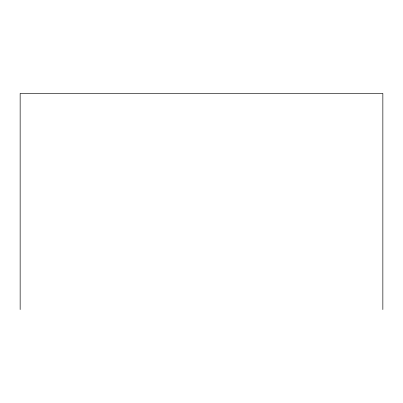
<?xml version="1.0" encoding="UTF-8"?>
<svg xmlns="http://www.w3.org/2000/svg" width="403" height="403" viewBox="0 0 403 403"><rect width="100%" height="100%" fill="white"/><g stroke="black" fill="none" stroke-linecap="round" stroke-linejoin="round"><path stroke-width="0.6" d="M382.85 309.6L382.85 93.4L20.15 93.4L20.15 309.6"/></g></svg>
